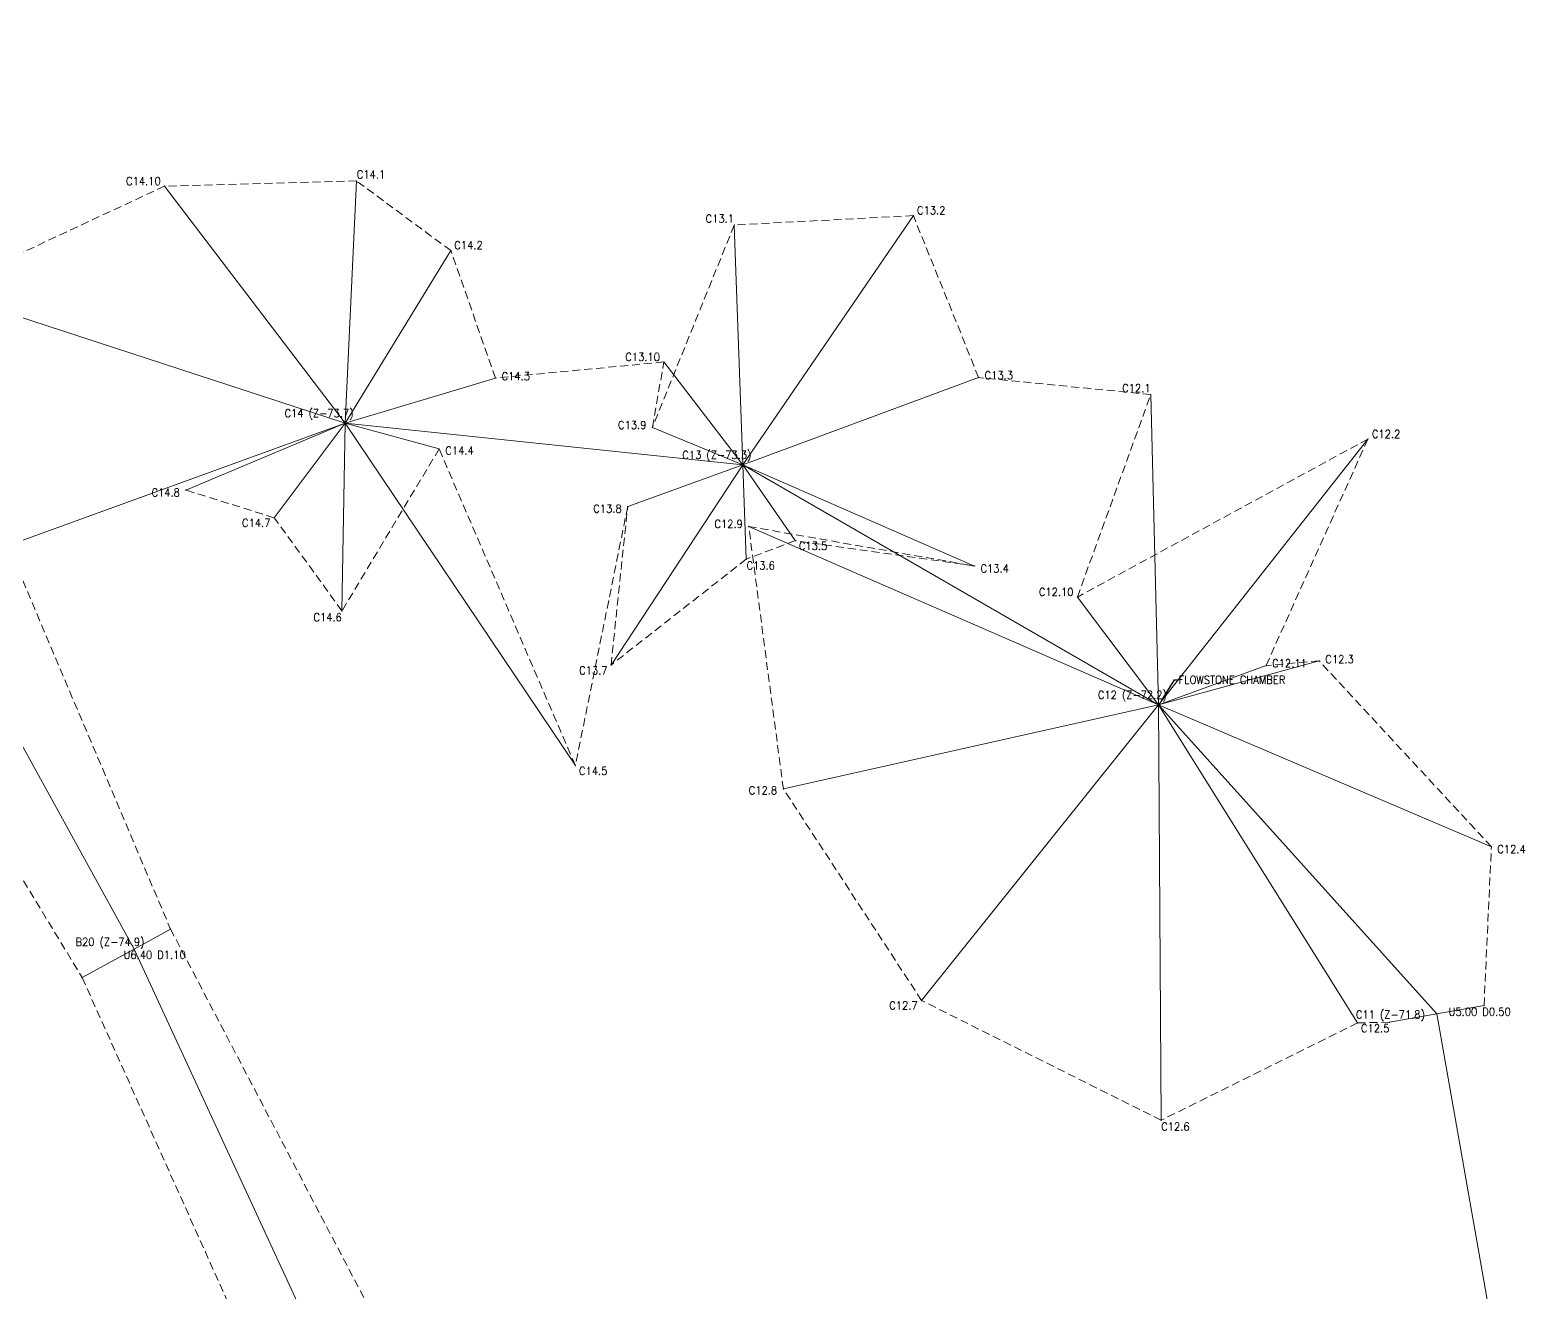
# Model space of a CAD drawing. Header units: feet. Extents: x -352 to 533, y -1323 to 2.
# Drawn here: x -164.3 to -70.9, y -724.8 to -645.9 of the extents above; entities that cross this region are included whole.
import ezdxf

# ---------------------------------------------------------------- set-up
doc = ezdxf.new("R2010")
doc.units = ezdxf.units.FT
doc.header["$MEASUREMENT"] = 0
doc.linetypes.add('DASHED', pattern=[0.75, 0.5, -0.25])
for name, color, linetype, lineweight, true_color in [('CTRL-LRUD', 9, 'Continuous', 9, 0xffc0cb), ('CTRL-LRUD-WALL-LEFT', 8, 'DASHED', 0, 0x808080), ('CTRL-LRUD-WALL-RIGHT', 8, 'DASHED', 0, 0x808080), ('CTRL-SHOTS', 8, 'Continuous', 9, 0x808080), ('CTRL-SPLAYS', 8, 'Continuous', 0, 0x808080), ('CTRL-STATION-LABELS', 1, 'Continuous', 0, 0xff0000), ('CTRL-STATIONS', 1, 'Continuous', 9, 0xff0000), ('NOTES-ANNOTATION', 7, 'Continuous', 18, 0xffffff)]:
    doc.layers.add(name, color=color, linetype=linetype, lineweight=lineweight, true_color=true_color)
doc.styles.get("Standard").update_dxf_attribs({"font": ''})
doc.styles.add('textstyle101', font='')
doc.styles.add('textstyle102', font='')
doc.styles.add('textstyle103', font='')
doc.styles.add('textstyle110', font='')
doc.styles.add('textstyle120', font='')
doc.styles.add('textstyle123', font='')
doc.styles.add('textstyle128', font='')
doc.styles.add('textstyle136', font='')
doc.styles.add('textstyle137', font='')
doc.styles.add('textstyle150', font='')
doc.styles.add('textstyle153', font='')
doc.styles.add('textstyle154', font='')
doc.styles.add('textstyle159', font='')
doc.styles.add('textstyle168', font='')
doc.styles.add('textstyle182', font='')
doc.styles.add('textstyle183', font='')
doc.styles.add('textstyle198', font='')
doc.styles.add('textstyle204', font='')
doc.styles.add('textstyle209', font='')
doc.styles.add('textstyle227', font='')
doc.styles.add('textstyle230', font='')
doc.styles.add('textstyle234', font='')
doc.styles.add('textstyle238', font='')
doc.styles.add('textstyle240', font='')
doc.styles.add('textstyle281', font='')
doc.styles.add('textstyle292', font='')
doc.styles.add('textstyle299', font='')
doc.styles.add('textstyle37', font='')
doc.styles.add('textstyle45', font='')
doc.styles.add('textstyle56', font='')
doc.styles.add('textstyle60', font='')
doc.styles.add('textstyle7', font='')
doc.styles.add('textstyle72', font='')
doc.styles.add('textstyle79', font='')
doc.styles.add('textstyle8', font='')
doc.styles.add('textstyle86', font='')
doc.styles.add('textstyle88', font='')
doc.styles.add('textstyle92', font='')
doc.styles.get('Standard').set_extended_font_data('txt')
doc.styles.get('textstyle101').set_extended_font_data('standard')
doc.styles.get('textstyle102').set_extended_font_data('standard')
doc.styles.get('textstyle103').set_extended_font_data('standard')
doc.styles.get('textstyle110').set_extended_font_data('standard')
doc.styles.get('textstyle120').set_extended_font_data('standard')
doc.styles.get('textstyle123').set_extended_font_data('standard')
doc.styles.get('textstyle128').set_extended_font_data('standard')
doc.styles.get('textstyle136').set_extended_font_data('standard')
doc.styles.get('textstyle137').set_extended_font_data('standard')
doc.styles.get('textstyle150').set_extended_font_data('standard')
doc.styles.get('textstyle153').set_extended_font_data('standard')
doc.styles.get('textstyle154').set_extended_font_data('standard')
doc.styles.get('textstyle159').set_extended_font_data('standard')
doc.styles.get('textstyle168').set_extended_font_data('standard')
doc.styles.get('textstyle182').set_extended_font_data('standard')
doc.styles.get('textstyle183').set_extended_font_data('standard')
doc.styles.get('textstyle198').set_extended_font_data('standard')
doc.styles.get('textstyle204').set_extended_font_data('standard')
doc.styles.get('textstyle209').set_extended_font_data('standard')
doc.styles.get('textstyle227').set_extended_font_data('standard')
doc.styles.get('textstyle230').set_extended_font_data('standard')
doc.styles.get('textstyle234').set_extended_font_data('standard')
doc.styles.get('textstyle238').set_extended_font_data('standard')
doc.styles.get('textstyle240').set_extended_font_data('standard')
doc.styles.get('textstyle281').set_extended_font_data('standard')
doc.styles.get('textstyle292').set_extended_font_data('standard')
doc.styles.get('textstyle299').set_extended_font_data('standard')
doc.styles.get('textstyle37').set_extended_font_data('standard')
doc.styles.get('textstyle45').set_extended_font_data('standard')
doc.styles.get('textstyle56').set_extended_font_data('standard')
doc.styles.get('textstyle60').set_extended_font_data('standard')
doc.styles.get('textstyle7').set_extended_font_data('standard')
doc.styles.get('textstyle72').set_extended_font_data('standard')
doc.styles.get('textstyle79').set_extended_font_data('standard')
doc.styles.get('textstyle8').set_extended_font_data('standard')
doc.styles.get('textstyle86').set_extended_font_data('standard')
doc.styles.get('textstyle88').set_extended_font_data('standard')
doc.styles.get('textstyle92').set_extended_font_data('standard')
doc.dimstyles.get("Standard").update_dxf_attribs({"dimtxt": 0.083333, "dimasz": 0.083333, "dimexe": 0.041667, "dimexo": 0.020833, "dimgap": 0.020833, "dimtad": 1, "dimtxsty": 'Standard', "dimcen": 2.5, "dimadec": 0, "dimazin": 0, "dimtfac": 1, "dimtmove": 0, "dimatfit": 3, "dimfxl": 1, "dimarcsym": 0})

msp = doc.modelspace()

# ---------------------------------------------------------------- linework, layer by layer
at = {"layer": 'CTRL-LRUD'}
for p, q in [((-157.82, -703.324), (-155.542, -702.07)), ((-157.82, -703.324), (-161.062, -705.107)), ((-76.411, -707.372), (-73.457, -706.851)), ((-76.411, -707.372), (-79.366, -707.892))]:
    msp.add_line(p, q, dxfattribs=at)
for p in [(-155.542, -702.07), (-161.062, -705.107), (-73.457, -706.851), (-79.366, -707.892)]:
    msp.add_point(p, dxfattribs=at)
at = {"layer": 'CTRL-LRUD-WALL-LEFT'}
for points in [[(-180.891, -645.883), (-171.222, -665.101), (-155.542, -702.07), (-142.438, -727.055), (-122.285, -752.448)], [(-79.366, -707.892), (-81.357, -707.936), (-93.634, -714.018), (-108.601, -706.54), (-117.241, -693.317), (-119.407, -676.916), (-105.292, -679.385), (-116.5, -677.801), (-119.562, -678.958), (-128.01, -685.575), (-126.97, -675.669), (-130.238, -691.86), (-138.753, -672.07), (-144.827, -682.189), (-149.055, -676.368), (-154.586, -674.64)]]:
    msp.add_lwpolyline(points, dxfattribs=at)
at = {"layer": 'CTRL-LRUD-WALL-RIGHT'}
for points in [[(-190.677, -650.908), (-182.204, -670.182), (-161.062, -705.107), (-149.699, -730.413), (-131.159, -758.948)], [(-73.457, -706.851), (-72.995, -696.925), (-83.759, -685.317), (-87.076, -685.603), (-80.713, -671.45), (-98.869, -681.326), (-94.283, -668.67), (-105.041, -667.607), (-109.116, -657.489), (-120.31, -658.076), (-125.428, -670.727), (-124.709, -666.636), (-135.235, -667.639), (-138.017, -659.678), (-143.922, -655.317), (-155.911, -655.647), (-169.946, -662.194)]]:
    msp.add_lwpolyline(points, dxfattribs=at)
at = {"layer": 'CTRL-SHOTS'}
for p, q in [((-177.303, -667.915), (-157.82, -703.324)), ((-144.63, -670.449), (-170.933, -680.022)), ((-119.771, -673.062), (-144.63, -670.449)), ((-93.806, -688.053), (-119.771, -673.062)), ((-76.411, -707.372), (-93.806, -688.053)), ((-157.82, -703.324), (-146.069, -728.734)), ((-72.593, -729.024), (-76.411, -707.372))]:
    msp.add_line(p, q, dxfattribs=at)
at = {"layer": 'CTRL-SPLAYS'}
for p, q in [((-144.63, -670.449), (-155.911, -655.647)), ((-144.63, -670.449), (-143.922, -655.317)), ((-119.771, -673.062), (-109.116, -657.489)), ((-119.771, -673.062), (-120.31, -658.076)), ((-144.63, -670.449), (-138.017, -659.678)), ((-144.63, -670.449), (-169.946, -662.194)), ((-119.771, -673.062), (-124.709, -666.636)), ((-144.63, -670.449), (-135.235, -667.639)), ((-119.771, -673.062), (-105.041, -667.607)), ((-93.806, -688.053), (-94.283, -668.67)), ((-144.63, -670.449), (-154.586, -674.64)), ((-144.63, -670.449), (-149.055, -676.368)), ((-144.63, -670.449), (-144.827, -682.189)), ((-144.63, -670.449), (-138.753, -672.07)), ((-144.63, -670.449), (-130.238, -691.86)), ((-119.771, -673.062), (-125.428, -670.727)), ((-93.806, -688.053), (-80.713, -671.45)), ((-119.771, -673.062), (-128.01, -685.575)), ((-119.771, -673.062), (-126.97, -675.669)), ((-119.771, -673.062), (-105.292, -679.385)), ((-119.771, -673.062), (-116.5, -677.801)), ((-119.771, -673.062), (-119.562, -678.958)), ((-93.806, -688.053), (-119.407, -676.916)), ((-93.806, -688.053), (-98.869, -681.326)), ((-93.806, -688.053), (-83.759, -685.317)), ((-93.806, -688.053), (-87.076, -685.603)), ((-93.806, -688.053), (-117.241, -693.317)), ((-93.806, -688.053), (-108.601, -706.54)), ((-93.806, -688.053), (-72.995, -696.925)), ((-93.806, -688.053), (-81.357, -707.936)), ((-93.806, -688.053), (-93.634, -714.018))]:
    msp.add_line(p, q, dxfattribs=at)
for p in [(-155.911, -655.647), (-143.922, -655.317), (-109.116, -657.489), (-120.31, -658.076), (-138.017, -659.678), (-124.709, -666.636), (-135.235, -667.639), (-105.041, -667.607), (-94.283, -668.67), (-125.428, -670.727), (-80.713, -671.45), (-138.753, -672.07), (-154.586, -674.64), (-149.055, -676.368), (-126.97, -675.669), (-119.407, -676.916), (-116.5, -677.801), (-119.562, -678.958), (-105.292, -679.385), (-98.869, -681.326), (-144.827, -682.189), (-128.01, -685.575), (-87.076, -685.603), (-83.759, -685.317), (-130.238, -691.86), (-117.241, -693.317), (-72.995, -696.925), (-108.601, -706.54), (-81.357, -707.936), (-93.634, -714.018)]:
    msp.add_point(p, dxfattribs=at)
at = {"layer": 'CTRL-STATIONS'}
for p in [(-144.63, -670.449), (-119.771, -673.062), (-93.806, -688.053), (-157.82, -703.324), (-76.411, -707.372)]:
    msp.add_point(p, dxfattribs=at)

# ---------------------------------------------------------------- texts
at = {"layer": 'CTRL-SPLAYS', "char_height": 0.5, "width": 100}
for s, insert, attachment_point, style in [('C14.1', (-143.903, -654.917), 4, 'textstyle154'), ('C14.10', (-156.153, -655.329), 6, 'textstyle88'), ('C13.1', (-120.324, -657.677), 6, 'textstyle137'), ('C13.2', (-108.89, -657.159), 4, 'textstyle136'), ('C14.2', (-137.808, -659.337), 4, 'textstyle299'), ('C13.10', (-124.953, -666.319), 6, 'textstyle86'), ('C14.3', (-134.852, -667.525), 4, 'textstyle60'), ('C13.3', (-104.666, -667.468), 4, 'textstyle123'), ('C12.1', (-94.293, -668.27), 6, 'textstyle45'), ('C13.9', (-125.798, -670.574), 6, 'textstyle234'), ('C12.2', (-80.465, -671.136), 4, 'textstyle198'), ('C14.4', (-138.367, -672.176), 4, 'textstyle204'), ('C14.8', (-154.955, -674.795), 6, 'textstyle128'), ('C14.7', (-149.295, -676.689), 6, 'textstyle79'), ('C13.8', (-127.346, -675.805), 6, 'textstyle102'), ('C12.9', (-119.774, -676.756), 6, 'textstyle227'), ('C13.5', (-116.273, -678.131), 4, 'textstyle281'), ('C13.6', (-119.548, -679.358), 4, 'textstyle183'), ('C13.4', (-104.925, -679.545), 4, 'textstyle72'), ('C12.10', (-99.11, -681.007), 6, 'textstyle238'), ('C14.6', (-144.834, -682.589), 6, 'textstyle7'), ('C13.7', (-128.23, -685.909), 6, 'textstyle168'), ('C12.11', (-86.7, -685.466), 4, 'textstyle230'), ('C12.3', (-83.373, -685.212), 4, 'textstyle101'), ('C14.5', (-130.014, -692.192), 4, 'textstyle240'), ('C12.8', (-117.631, -693.404), 6, 'textstyle37'), ('C12.4', (-72.628, -697.082), 4, 'textstyle150'), ('C12.7', (-108.851, -706.852), 6, 'textstyle182'), ('C12.5', (-81.145, -708.275), 4, 'textstyle159'), ('C12.6', (-93.631, -714.418), 4, 'textstyle120')]:
    msp.add_mtext(s, dxfattribs=dict(at, insert=insert, attachment_point=attachment_point, style=style))
at = {"layer": 'CTRL-STATION-LABELS', "char_height": 0.5, "width": 100}
for s, insert, attachment_point, style in [('C14 (Z-73.7)', (-144.1, -669.919), 6, 'textstyle153'), ('C13 (Z-73.3)', (-119.241, -672.531), 6, 'textstyle92'), ('C12 (Z-72.2)', (-93.276, -687.522), 6, 'textstyle292'), ('B20 (Z-74.9)', (-157.163, -702.962), 6, 'textstyle209'), ('U6.40 D1.10', (-158.477, -703.685), 4, 'textstyle8'), ('C11 (Z-71.8)', (-77.15, -707.502), 6, 'textstyle103'), ('U5.00 D0.50', (-75.673, -707.241), 4, 'textstyle56')]:
    msp.add_mtext(s, dxfattribs=dict(at, insert=insert, attachment_point=attachment_point, style=style))
at = {"layer": 'NOTES-ANNOTATION', "insert": (-92.548, -686.498), "char_height": 0.5, "width": 100, "attachment_point": 4, "style": 'textstyle110'}
msp.add_mtext('FLOWSTONE CHAMBER', dxfattribs=at)

# ---------------------------------------------------------------- leaders
at = {"layer": 'NOTES-ANNOTATION'}
msp.add_leader([(-93.617, -687.82), (-92.798, -686.498), (-92.548, -686.498)], dimstyle='Standard', override={"dimscale": 1}, dxfattribs=at)

doc.saveas('drawing.dxf')
